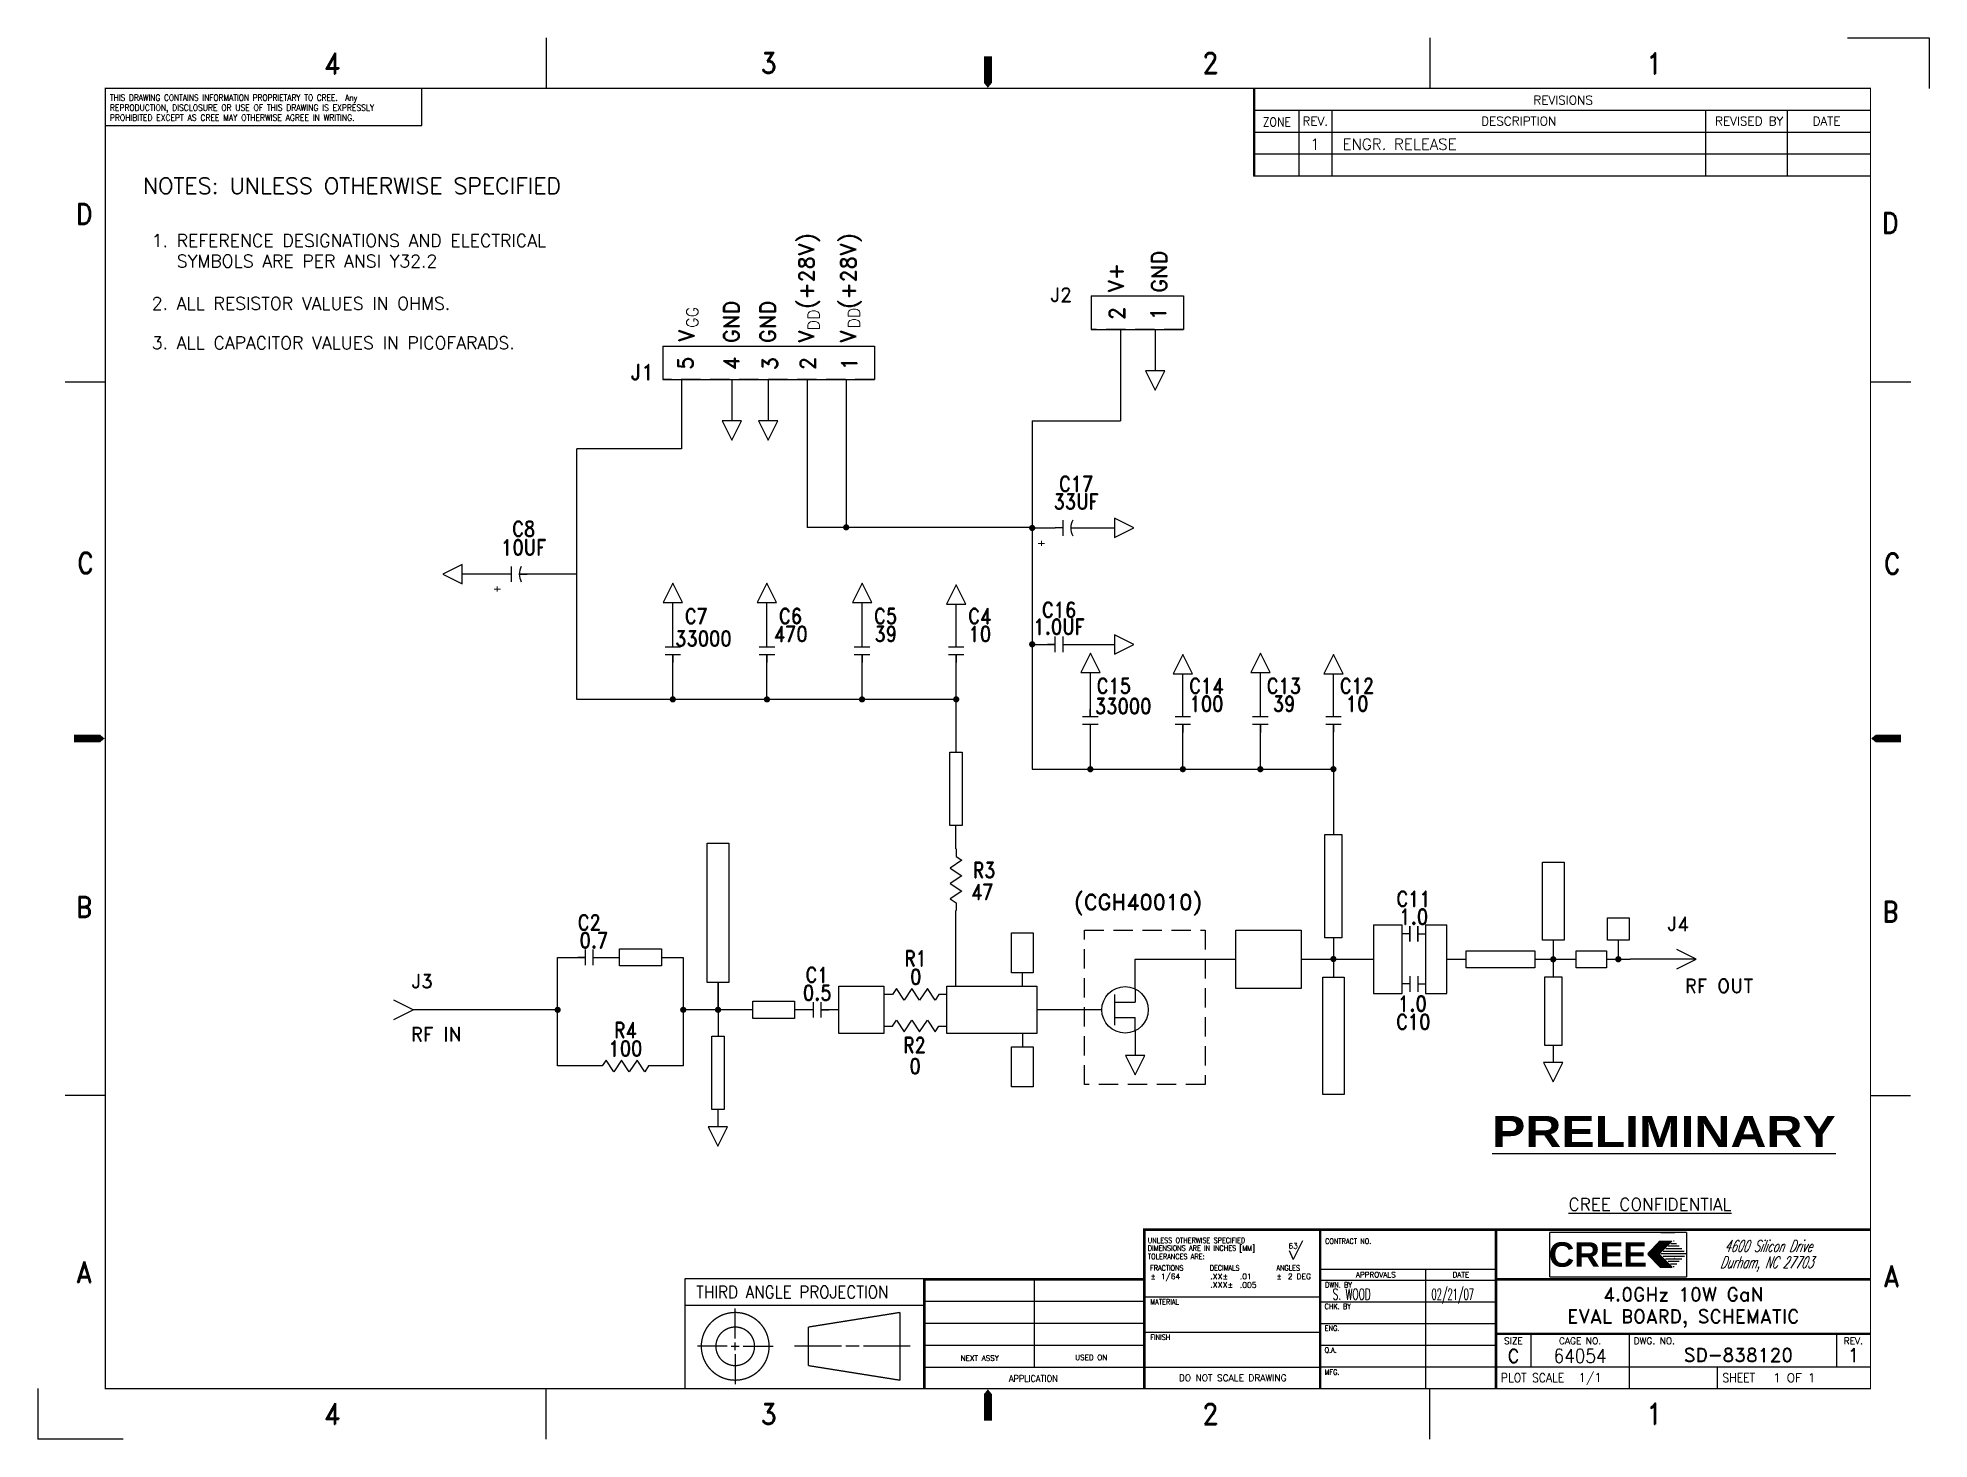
# Model space of a CAD drawing. Extents: x -1.9 to 22.5, y -1.9 to 16.2.
import ezdxf
from ezdxf.enums import TextEntityAlignment as Align

# ---------------------------------------------------------------- set-up
doc = ezdxf.new("R2010")
doc.units = 0
doc.header["$MEASUREMENT"] = 0
doc.linetypes.add('HIDDEN', pattern=[0.375, 0.25, -0.125])
doc.layers.get('0').update_dxf_attribs({"linetype": 'CONTINUOUS'})
doc.layers.get('DEFPOINTS').update_dxf_attribs({"linetype": 'CONTINUOUS'})
for name, color, linetype in [('BORDER', 9, 'CONTINUOUS'), ('CREE', 1, 'CONTINUOUS'), ('HATCH', 6, 'CONTINUOUS'), ('SCH', 7, 'CONTINUOUS'), ('SCHEM', 3, 'CONTINUOUS'), ('SCHEMATIC', 3, 'CONTINUOUS'), ('TEXT', 7, 'CONTINUOUS')]:
    doc.layers.add(name, color=color, linetype=linetype)
doc.styles.add('CREE', font='ARIBLK.TTF', dxfattribs={"width": 0.9})
doc.styles.add('DATE', font='ROMANS.SHX', dxfattribs={"width": 0.55})
doc.styles.add('NAME', font='ROMANS.shx', dxfattribs={"width": 0.6})
doc.styles.add('NEW', font='ARIBLK.TTF', dxfattribs={"height": 0.03})
doc.styles.add('ROMAND', font='ROMAND.SHX', dxfattribs={"width": 0.85})
doc.styles.add('ROMANS', font='ROMANS.SHX')
doc.styles.add('ROMANS1', font='ROMANS.shx', dxfattribs={"width": 0.8, "oblique": 20})

# ---------------------------------------------------------------- blocks, each defined once
blk = doc.blocks.new('ARO', base_point=(1.75, 18.75))
at = {"layer": 'SCHEMATIC'}
for p, q in [((1.75, 18.75), (1.5, 18.875)), ((1.5, 18.625), (1.75, 18.75))]:
    blk.add_line(p, q, dxfattribs=at)
blk = doc.blocks.new('ARROW')
at = {"layer": 'SCHEMATIC'}
blk.add_blockref('ARO', (0, 0), dxfattribs=at)
blk = doc.blocks.new('*X6')
at = {"color": 0}
for p, q in [((0.401, 0.04719), (0.39485, 0.04719)), ((0.40064, 0.04656), (0.39543, 0.04656)), ((0.40062, 0.04781), (0.39547, 0.04781)), ((0.4, 0.04844), (0.39609, 0.04844)), ((0.39938, 0.04906), (0.39671, 0.04906)), ((0.39876, 0.04969), (0.39733, 0.04969)), ((0.39814, 0.05031), (0.39795, 0.05031)), ((0.40002, 0.04594), (0.39605, 0.04594)), ((0.3994, 0.04531), (0.39667, 0.04531)), ((0.39878, 0.04469), (0.39729, 0.04469)), ((0.39816, 0.04406), (0.39791, 0.04406))]:
    blk.add_line(p, q, dxfattribs=at)
blk = doc.blocks.new('*X5')
at = {"color": 0}
for p, q in [((0.39183, 0.04693), (0.39196, 0.04706)), ((0.39194, 0.04731), (0.39495, 0.05032)), ((0.39196, 0.0468), (0.39223, 0.04706)), ((0.39209, 0.04666), (0.39249, 0.04706)), ((0.3922, 0.04731), (0.39521, 0.05032)), ((0.39222, 0.04653), (0.39276, 0.04706)), ((0.39236, 0.0464), (0.39302, 0.04706)), ((0.39247, 0.04731), (0.39548, 0.05032)), ((0.39249, 0.04626), (0.39329, 0.04706)), ((0.39262, 0.04613), (0.39355, 0.04706)), ((0.39273, 0.04731), (0.39574, 0.05032)), ((0.39275, 0.046), (0.39382, 0.04706)), ((0.39288, 0.04587), (0.39408, 0.04706)), ((0.393, 0.04731), (0.39601, 0.05032)), ((0.39302, 0.04573), (0.39435, 0.04706)), ((0.39315, 0.0456), (0.39459, 0.04704)), ((0.39326, 0.04731), (0.39627, 0.05032)), ((0.39328, 0.04547), (0.39472, 0.04691)), ((0.39341, 0.04533), (0.39486, 0.04678)), ((0.39353, 0.04731), (0.39654, 0.05032)), ((0.39354, 0.0452), (0.39499, 0.04664)), ((0.39368, 0.04507), (0.39512, 0.04651)), ((0.39379, 0.04731), (0.39681, 0.05032)), ((0.39381, 0.04493), (0.39525, 0.04638)), ((0.39406, 0.04731), (0.39707, 0.05032)), ((0.39424, 0.04987), (0.39468, 0.05032)), ((0.39432, 0.04731), (0.39734, 0.05032)), ((0.39394, 0.0448), (0.39538, 0.04624)), ((0.39407, 0.04467), (0.39552, 0.04611)), ((0.3942, 0.04453), (0.39565, 0.04598)), ((0.39434, 0.0444), (0.39578, 0.04584)), ((0.39447, 0.04427), (0.39591, 0.04571)), ((0.3946, 0.04413), (0.39604, 0.04558)), ((0.39473, 0.044), (0.39618, 0.04544)), ((0.39498, 0.04398), (0.39631, 0.04531)), ((0.39524, 0.04398), (0.39644, 0.04518)), ((0.39551, 0.04398), (0.39657, 0.04505)), ((0.39577, 0.04398), (0.3967, 0.04491)), ((0.39604, 0.04398), (0.39684, 0.04478)), ((0.3963, 0.04398), (0.39697, 0.04465)), ((0.39657, 0.04398), (0.3971, 0.04451)), ((0.39683, 0.04398), (0.39723, 0.04438)), ((0.3971, 0.04398), (0.39736, 0.04425)), ((0.39736, 0.04398), (0.3975, 0.04411))]:
    blk.add_line(p, q, dxfattribs=at)
blk = doc.blocks.new('block_template(1)_2000')
at = {"layer": 'BORDER'}
for p, q in [((-2.03722, -0.12402), (-2.03722, -0.14854)), ((-1.60879, -0.12402), (-1.60879, -0.14854)), ((-2.09738, -0.1665), (-2.09738, -0.14854)), ((-1.69421, -0.14837), (-1.69421, -0.19101)), ((-1.69357, -0.19101), (-1.69357, -0.14854)), ((-1.69357, -0.15903), (-1.3951, -0.15903)), ((-1.67225, -0.15903), (-1.67225, -0.19101)), ((-1.65626, -0.15903), (-1.65626, -0.19101)), ((-1.47504, -0.15903), (-1.47504, -0.19101)), ((-1.43555, -0.15903), (-1.43555, -0.19101)), ((-2.25091, -0.1665), (-2.09738, -0.1665)), ((-1.69357, -0.16969), (-1.3951, -0.16969)), ((-1.3951, -0.18035), (-1.69357, -0.18035)), ((-1.3951, -0.19101), (-1.69421, -0.19101)), ((-2.2704, -0.29068), (-2.25091, -0.29068)), ((-1.3951, -0.29068), (-1.3756, -0.29068)), ((-2.25091, -0.63661), (-2.2704, -0.63661)), ((-1.39516, -0.63661), (-1.37567, -0.63661)), ((-1.67695, -0.71184), (-1.67505, -0.71615)), ((-1.6705, -0.70706), (-1.67505, -0.71615)), ((-1.66191, -0.72087), (-1.57663, -0.72087)), ((-1.61074, -0.77875), (-1.61074, -0.72087)), ((-1.80048, -0.76841), (-1.80048, -0.72577)), ((-1.66191, -0.7262), (-1.57663, -0.7262)), ((-1.9455, -0.75442), (-1.9455, -0.73991)), ((-1.85378, -0.73643), (-1.74718, -0.73643)), ((-1.74718, -0.7343), (-1.66191, -0.7343)), ((-1.66191, -0.73671), (-1.57663, -0.73671)), ((-1.85378, -0.74709), (-1.74718, -0.74709)), ((-1.74718, -0.75136), (-1.66191, -0.75136)), ((-1.66191, -0.74722), (-1.57663, -0.74722)), ((-1.94934, -0.75826), (-1.96385, -0.75826)), ((-1.94742, -0.75826), (-1.94358, -0.75826)), ((-1.9455, -0.76018), (-1.9455, -0.75634)), ((-1.94166, -0.75826), (-1.92715, -0.75826)), ((-1.85378, -0.75775), (-1.74718, -0.75775)), ((-1.66191, -0.75773), (-1.57663, -0.75773)), ((-1.55979, -0.75221), (-1.55979, -0.76841)), ((-1.51203, -0.75221), (-1.51203, -0.76841)), ((-1.41162, -0.75221), (-1.41162, -0.76841)), ((-1.9455, -0.7621), (-1.9455, -0.77661)), ((-1.85378, -0.76841), (-1.66191, -0.76841)), ((-1.66191, -0.76824), (-1.57663, -0.76824)), ((-1.3951, -0.76841), (-1.57663, -0.76841)), ((-1.51203, -0.76841), (-1.51203, -0.77875)), ((-1.46939, -0.76841), (-1.46939, -0.77875)), ((-2.03722, -0.80327), (-2.03722, -0.77875)), ((-1.60879, -0.80327), (-1.60879, -0.77875))]:
    blk.add_line(p, q, dxfattribs=at)
at = {"layer": 'BORDER', "linetype": 'Continuous'}
for p, q in [((-1.89401, -0.75826), (-1.91669, -0.75826)), ((-1.88549, -0.75826), (-1.89188, -0.75826)), ((-1.86067, -0.75826), (-1.88335, -0.75826))]:
    blk.add_line(p, q, dxfattribs=at)
at = {"layer": 'BORDER'}
for points in [[(-1.823, -0.14819, 0, 0.0127, 0), (-1.823, -0.14058, 0.00383, 0.00383, 0), (-1.823, -0.13293, 0.00383, 0.00383, 0)], [(-2.25125, -0.46364, 0, 0.0127, 0), (-2.25886, -0.46364, 0.00383, 0.00383, 0), (-2.26607, -0.46364, 0.00383, 0.00383, 0)], [(-1.39475, -0.46364, 0, 0.0127, 0), (-1.38714, -0.46364, 0.00383, 0.00383, 0), (-1.38034, -0.46364, 0.00383, 0.00383, 0)], [(-1.823, -0.7791, 0, 0.0127, 0), (-1.823, -0.78671, 0.00383, 0.00383, 0), (-1.823, -0.79436, 0.00383, 0.00383, 0)]]:
    blk.add_lwpolyline(points, format="xyseb", dxfattribs=at)
for points, const_width in [([(-1.3951, -0.14854), (-2.25091, -0.14854), (-2.25091, -0.77875), (-1.3951, -0.77875)], 0.00061), ([(-1.9455, -0.74183), (-1.94711, -0.74191), (-1.94871, -0.74215), (-1.95027, -0.74254), (-1.95179, -0.74308), (-1.95324, -0.74377), (-1.95463, -0.7446), (-1.95592, -0.74556), (-1.95712, -0.74664), (-1.9582, -0.74784), (-1.95916, -0.74913), (-1.95999, -0.75052), (-1.96068, -0.75197), (-1.96122, -0.75349), (-1.96161, -0.75506), (-1.96185, -0.75665), (-1.96193, -0.75826), (-1.96185, -0.75987), (-1.96161, -0.76147), (-1.96122, -0.76303), (-1.96068, -0.76455), (-1.95999, -0.76601), (-1.95916, -0.76739), (-1.9582, -0.76868), (-1.95712, -0.76988), (-1.95592, -0.77096), (-1.95463, -0.77192), (-1.95324, -0.77275), (-1.95179, -0.77344), (-1.95027, -0.77398), (-1.94871, -0.77437), (-1.94711, -0.77461), (-1.9455, -0.77469), (-1.94389, -0.77461), (-1.9423, -0.77437), (-1.94073, -0.77398), (-1.93921, -0.77344), (-1.93776, -0.77275), (-1.93637, -0.77192), (-1.93508, -0.77096), (-1.93388, -0.76988), (-1.9328, -0.76868), (-1.93184, -0.76739), (-1.93101, -0.76601), (-1.93032, -0.76455), (-1.92978, -0.76303), (-1.92939, -0.76147), (-1.92915, -0.75987), (-1.92907, -0.75826), (-1.92915, -0.75665), (-1.92939, -0.75506), (-1.92978, -0.75349), (-1.93032, -0.75197), (-1.93101, -0.75052), (-1.93184, -0.74913), (-1.9328, -0.74784), (-1.93388, -0.74664), (-1.93508, -0.74556), (-1.93637, -0.7446), (-1.93776, -0.74377), (-1.93921, -0.74308), (-1.94073, -0.74254), (-1.9423, -0.74215), (-1.94389, -0.74191)], 0.00064), ([(-1.9455, -0.7489), (-1.94642, -0.74894), (-1.94733, -0.74908), (-1.94822, -0.7493), (-1.94908, -0.74961), (-1.94991, -0.75), (-1.9507, -0.75048), (-1.95144, -0.75102), (-1.95212, -0.75164), (-1.95274, -0.75232), (-1.95328, -0.75306), (-1.95376, -0.75385), (-1.95415, -0.75468), (-1.95446, -0.75554), (-1.95468, -0.75644), (-1.95482, -0.75734), (-1.95486, -0.75826), (-1.95482, -0.75918), (-1.95468, -0.76009), (-1.95446, -0.76098), (-1.95415, -0.76184), (-1.95376, -0.76267), (-1.95328, -0.76346), (-1.95274, -0.7642), (-1.95212, -0.76488), (-1.95144, -0.7655), (-1.9507, -0.76605), (-1.94991, -0.76652), (-1.94908, -0.76691), (-1.94822, -0.76722), (-1.94733, -0.76744), (-1.94642, -0.76758), (-1.9455, -0.76762), (-1.94458, -0.76758), (-1.94367, -0.76744), (-1.94278, -0.76722), (-1.94192, -0.76691), (-1.94109, -0.76652), (-1.9403, -0.76605), (-1.93956, -0.7655), (-1.93888, -0.76488), (-1.93826, -0.7642), (-1.93772, -0.76346), (-1.93724, -0.76267), (-1.93685, -0.76184), (-1.93654, -0.76098), (-1.93632, -0.76009), (-1.93618, -0.75918), (-1.93614, -0.75826), (-1.93618, -0.75734), (-1.93632, -0.75644), (-1.93654, -0.75554), (-1.93685, -0.75468), (-1.93724, -0.75385), (-1.93772, -0.75306), (-1.93826, -0.75232), (-1.93888, -0.75164), (-1.93956, -0.75102), (-1.9403, -0.75048), (-1.94109, -0.75), (-1.94192, -0.74961), (-1.94278, -0.7493), (-1.94367, -0.74908), (-1.94458, -0.74894)], 0.00064)]:
    blk.add_lwpolyline(points, close=True, dxfattribs=dict(at, const_width=const_width))
for points, const_width in [([(-1.3951, -0.70164), (-1.74718, -0.70164), (-1.74718, -0.77875)], 0.00128), ([(-1.66191, -0.77875), (-1.66191, -0.70164)], 0.00128), ([(-1.57663, -0.77875), (-1.57663, -0.70164)], 0.00128), ([(-1.96989, -0.72528), (-1.96989, -0.77875)], 0.00064), ([(-1.85378, -0.72545), (-1.96989, -0.72545)], 0.00064), ([(-1.85378, -0.77875), (-1.85378, -0.72577), (-1.74718, -0.72577)], 0.00128), ([(-1.85378, -0.77875), (-1.85378, -0.72528)], 0.00064), ([(-1.57663, -0.72577), (-1.3951, -0.72577)], 0.00128), ([(-1.85378, -0.73832), (-1.96989, -0.73832)], 0.00064), ([(-1.86562, -0.74183), (-1.90998, -0.7489)], 0.00064), ([(-1.86562, -0.74183), (-1.86562, -0.77469)], 0.00064), ([(-1.90998, -0.7489), (-1.90998, -0.76762)], 0.00064), ([(-1.57663, -0.75221), (-1.3951, -0.75221)], 0.00128), ([(-1.86562, -0.77469), (-1.90998, -0.76762)], 0.00064), ([(-1.96989, -0.77875), (-1.85378, -0.77875)], 0.00064)]:
    blk.add_lwpolyline(points, dxfattribs=dict(at, const_width=const_width))
at = {"layer": 'CREE'}
for p, q in [((-1.48427, -0.70303), (-1.55056, -0.70303)), ((-1.55056, -0.72458), (-1.55056, -0.70303)), ((-1.4968, -0.70303), (-1.48995, -0.70303)), ((-1.48427, -0.70303), (-1.48427, -0.72458)), ((-1.50307, -0.71327), (-1.49716, -0.7073)), ((-1.49737, -0.71327), (-1.50307, -0.71327)), ((-1.50307, -0.71375), (-1.49701, -0.71986)), ((-1.49145, -0.7073), (-1.49737, -0.71327)), ((-1.49701, -0.71986), (-1.49131, -0.71986)), ((-1.49024, -0.7156), (-1.49006, -0.7156)), ((-1.55056, -0.72458), (-1.48427, -0.72458))]:
    blk.add_line(p, q, dxfattribs=at)
blk.add_lwpolyline([(-1.49131, -0.71986), (-1.49737, -0.71375), (-1.50307, -0.71375)], dxfattribs=at)
at = {"layer": 'DEFPOINTS'}
for p, q in [((-1.4062, -0.12402), (-1.36665, -0.12402)), ((-1.36665, -0.12402), (-1.36665, -0.14854)), ((-2.28362, -0.77875), (-2.28362, -0.80327)), ((-2.2423, -0.80327), (-2.28362, -0.80327))]:
    blk.add_line(p, q, dxfattribs=at)
at = {"layer": 'HATCH', "color": 1}
blk.add_line((-1.49715, -0.7073), (-1.49145, -0.7073), dxfattribs=at)
at = {"layer": 'CREE', "linetype": 'Continuous', "xscale": 1.982696892510698, "yscale": 1.982696892510697, "zscale": 1.982696892510697}
for name in ['*X5', '*X6']:
    blk.add_blockref(name, (-2.27969, -0.80706), dxfattribs=at)
at = {"color": 6, "style": 'CREE', "width": 0.9}
blk.add_text('CREE', height=0.011896, dxfattribs=at).set_placement((-1.55106, -0.7197))
at = {"layer": 'BORDER', "style": 'ROMAND'}
for s, height, width, p in [('4', 0.01017, 0.9, (-2.14495, -0.14153)), ('3', 0.01017, 0.9, (-1.93315, -0.14129)), ('2', 0.01017, 0.9, (-1.71906, -0.14129)), ('1', 0.01017, 0.9, (-1.5038, -0.14153)), ('THIS DRAWING CONTAINS INFORMATION PROPRIETARY TO CREE.  Any ', 0.0029847, 0.88, (-2.24865, -0.15453)), ('REPRODUCTION, DISCLOSURE OR USE OF THIS DRAWING IS EXPRESSLY', 0.0029847, 0.9, (-2.24865, -0.15936)), ('PROHIBITED EXCEPT AS CREE MAY OTHERWISE AGREE IN WRITING.', 0.0029847, 0.9, (-2.24865, -0.1642)), ('D', 0.01017, 0.9, (-2.26528, -0.21452)), ('D', 0.01017, 0.9, (-1.38964, -0.21892)), ('C', 0.01017, 0.9, (-2.26464, -0.38362)), ('C', 0.01017, 0.9, (-1.3887, -0.38393)), ('B', 0.01017, 0.9, (-2.26515, -0.55038)), ('B', 0.01017, 0.9, (-1.38933, -0.55272)), ('UNLESS OTHERWISE SPECIFIED', 0.0025583, 0.9, (-1.74545, -0.70818)), ('CONTRACT NO.', 0.0025583, 0.9, (-1.65951, -0.70857)), ('TOLERANCES ARE:', 0.0025583, 0.9, (-1.74545, -0.71598)), ('DIMENSIONS ARE IN INCHES [MM]', 0.0025583, 0.9, (-1.74545, -0.71193)), ('A', 0.01017, 0.9, (-2.26515, -0.72735)), ('FRACTIONS', 0.002558, 0.8, (-1.74434, -0.72155)), ('%%P', 0.002558, 1.1, (-1.74417, -0.72563)), ('DECIMALS', 0.002558, 0.8, (-1.71541, -0.72155)), ('.XX%%P', 0.002558, 1.1, (-1.71522, -0.72563)), ('ANGLES', 0.002558, 0.8, (-1.68309, -0.72155)), ('%%P', 0.002558, 1.1, (-1.6831, -0.72563)), ('A', 0.01017, 0.9, (-1.38885, -0.72921)), ('THIRD ANGLE PROJECTION', 0.0059694, 0.9, (-1.96442, -0.73498)), ('.XXX%%P', 0.002558, 1.1, (-1.71522, -0.72978)), ('DWN. BY', 0.002558, 0.9, (-1.65951, -0.72975)), ('MATERIAL', 0.002558, 0.9, (-1.74428, -0.73799)), ('CHK. BY', 0.002558, 0.9, (-1.65975, -0.74017)), ('ENG.', 0.002558, 0.9, (-1.65971, -0.75079)), ('FINISH', 0.002558, 0.9, (-1.74425, -0.75512)), ('Q.A.', 0.002558, 0.9, (-1.65978, -0.76134)), ('MFG.', 0.002558, 0.9, (-1.65978, -0.77202)), ('PLOT SCALE', 0.004264, 0.9, (-1.5743, -0.77561)), ('SHEET', 0.004264, 0.9, (-1.46686, -0.77561)), ('4', 0.01017, 0.9, (-2.14495, -0.79594)), ('3', 0.01017, 0.9, (-1.93315, -0.79616)), ('2', 0.01017, 0.9, (-1.71906, -0.79612)), ('1', 0.01017, 0.9, (-1.5038, -0.79594))]:
    blk.add_text(s, height=height, dxfattribs=dict(at, width=width)).set_placement(p)
for s, height, p in [('REVISIONS', 0.004264, (-1.54411, -0.15634)), ('SIZE', 0.003198, (-1.56821, -0.75723)), ('C', 0.00665, (-1.56821, -0.76628)), ('CAGE NO.', 0.003198, (-1.53591, -0.75723))]:
    blk.add_text(s, height=height, dxfattribs=at).set_placement(p, align=Align.CENTER)
at = {"layer": 'BORDER', "style": 'ROMAND', "width": 0.9}
for s, height, p in [('ZONE', 0.004264, (-1.68291, -0.16694)), ('64054', 0.006652, (-1.53591, -0.76621)), ('APPLICATION', 0.0031979, (-1.80092, -0.77549))]:
    blk.add_text(s, height=height, dxfattribs=at).set_placement(p, align=Align.CENTER)
at = {"layer": 'BORDER', "style": 'ROMAND'}
for s, height, p in [('REV.', 0.004264, (-1.66425, -0.16436)), ('DESCRIPTION', 0.0042639, (-1.56565, -0.16436)), ('REVISED BY', 0.004264, (-1.45393, -0.16436)), ('DATE', 0.004264, (-1.41642, -0.16436)), ('APPROVALS', 0.002558, (-1.63494, -0.72354)), ('DATE', 0.002558, (-1.59369, -0.72354)), ('NEXT ASSY', 0.002558, (-1.82695, -0.76394)), ('USED ON', 0.002558, (-1.77292, -0.76366)), ('DO NOT SCALE DRAWING', 0.0031979, (-1.70429, -0.77358))]:
    blk.add_text(s, height=height, dxfattribs=at).set_placement(p, align=Align.MIDDLE_CENTER)
at = {"layer": 'BORDER', "style": 'ROMANS1', "oblique": 20, "width": 0.615}
for s, p in [('Durham, NC 27703', (-1.46802, -0.72033)), ('4600 Silicon Drive', (-1.46588, -0.71245))]:
    blk.add_text(s, height=0.0055942, dxfattribs=at).set_placement(p)
at = {"layer": 'BORDER', "style": 'ROMAND'}
for s, p in [('DWG. NO.', (-1.50992, -0.75723)), ('REV.', (-1.40808, -0.75723))]:
    blk.add_text(s, height=0.003198, dxfattribs=at).set_placement(p)
at = {"layer": 'TEXT', "color": 12, "style": 'NEW'}
blk.add_text('%%UPRELIMINARY', height=0.0151289, dxfattribs=at).set_placement((-1.57859, -0.66172))
at = {"layer": 'TEXT', "color": 1, "style": 'ROMAND'}
blk.add_text('%%UCREE CONFIDENTIAL', height=0.0059865, dxfattribs=at).set_placement((-1.54151, -0.69245))
at = {"layer": 'TEXT'}
for tag, height, style, p in [('REVBL', 0.00533, 'ROMANS', (-1.66436, -0.17826)), ('SFINISH', 0.00269, 'ROMANS', (-1.67501, -0.71093)), ('TITLE1', 0.00665, 'ROMAND', (-1.48586, -0.73643)), ('TITLE2', 0.00665, 'ROMAND', (-1.48586, -0.74709)), ('REV.', 0.00665, 'ROMAND', (-1.40325, -0.76575))]:
    blk.add_attdef(tag, text='', height=height, dxfattribs=dict(at, style=style)).set_placement(p, align=Align.CENTER)
for tag, p, height, style in [('DESCRIPTION', (-1.65103, -0.17826), 0.00533, 'ROMANS'), ('FTOL', (-1.73917, -0.72575), 0.00269, 'ROMANS'), ('DTOL2', (-1.70083, -0.72575), 0.00269, 'ROMANS'), ('ATOL', (-1.67755, -0.72575), 0.00269, 'ROMANS'), ('DTOL3', (-1.70083, -0.72989), 0.00269, 'ROMANS'), ('DRWNO', (-1.48566, -0.76575), 0.00665, 'ROMAND'), ('SCALE', (-1.53667, -0.77549), 0.00426, 'ROMANS'), ('SHTNO', (-1.44224, -0.77562), 0.00426, 'ROMANS')]:
    blk.add_attdef(tag, p, '', height=height, dxfattribs=dict(at, style=style))
for tag, p, style, width in [('DWNBY', (-1.65587, -0.73568), 'NAME', 0.6), ('DDATE', (-1.60794, -0.73568), 'DATE', 0.55), ('CHKBY', (-1.65587, -0.74619), 'NAME', 0.6), ('CDATE', (-1.60794, -0.74619), 'DATE', 0.55), ('ENGBY', (-1.65587, -0.7567), 'NAME', 0.6), ('EDATE', (-1.60794, -0.7567), 'DATE', 0.55), ('QABY', (-1.65587, -0.76721), 'NAME', 0.6), ('QDATE', (-1.60794, -0.76721), 'DATE', 0.55), ('MFGBY', (-1.65587, -0.77772), 'NAME', 0.6), ('MDATE', (-1.60794, -0.77772), 'DATE', 0.55)]:
    blk.add_attdef(tag, p, '', height=0.00533, dxfattribs=dict(at, style=style, width=width))
blk = doc.blocks.new('RES0603A')
at = {"layer": 'SCH'}
blk.add_lwpolyline([(0.407, 0.028), (0.307, 0.028), (0.257, -0.047), (0.157, 0.103), (0.057, -0.047), (-0.043, 0.103), (-0.143, -0.047), (-0.243, 0.103), (-0.293, 0.028), (-0.393, 0.028)], dxfattribs=at)
at = {"layer": 'SCH', "style": 'ROMAND', "width": 0.85}
for tag, p in [('SCHDES', (0.007, 0.392)), ('VALUE', (0.007, 0.154))]:
    blk.add_attdef(tag, text='', height=0.2, dxfattribs=at).set_placement(p, align=Align.CENTER)
at = {"layer": 'SCH', "style": 'ROMAND', "width": 0.85, "flags": 9}
for tag, p in [('PARTTYPE', (0, 0)), ('REV', (0, -0.071))]:
    blk.add_attdef(tag, p, '', height=0.06, dxfattribs=at)
blk = doc.blocks.new('TANT_10')
at = {"layer": 'SCH'}
for p, q in [((4.227, 9.138), (4.227, 9.338)), ((4.227, 9.238), (4.127, 9.238)), ((4.327, 9.238), (4.427, 9.238))]:
    blk.add_line(p, q, dxfattribs=at)
blk.add_arc((4.54, 9.238), 0.213, 151.9275, 208.0725, dxfattribs=at)
at = {"layer": 'SCH', "style": 'ROMAND', "width": 0.85}
blk.add_attdef('SCHDES', text='', height=0.2, dxfattribs=at).set_placement((4.384, 9.723), align=Align.CENTER)
at = {"layer": 'SCH', "style": 'ROMAND', "width": 0.85, "flags": 8}
blk.add_attdef('VAL', text='', height=0.2, dxfattribs=at).set_placement((4.384, 9.483), align=Align.CENTER)
at = {"layer": 'SCH', "style": 'ROMAND', "flags": 9}
blk.add_attdef('PARTTYPE', (4.384, 9.353), '', height=0.06, dxfattribs=at)
at = {"layer": 'SCH', "style": 'ROMAND', "width": 0.85, "flags": 9}
blk.add_attdef('REV', (4.498, 9.286), '', height=0.06, dxfattribs=at)
blk = doc.blocks.new('2-000108')
at = {"layer": 'SCH'}
for p, q in [((13.169, 9.568), (13.069, 9.568)), ((13.169, 9.468), (13.169, 9.668)), ((13.269, 9.568), (13.369, 9.568))]:
    blk.add_line(p, q, dxfattribs=at)
blk.add_arc((13.482, 9.568), 0.213, 151.9275, 208.0725, dxfattribs=at)
at = {"layer": 'SCH', "style": 'ROMAND', "width": 0.85}
blk.add_attdef('SCHDES', text='', height=0.2, dxfattribs=at).set_placement((13.34, 10.039), align=Align.CENTER)
at = {"layer": 'SCH', "style": 'ROMAND', "width": 0.85, "flags": 8}
blk.add_attdef('VAL', text='', height=0.2, dxfattribs=at).set_placement((13.34, 10.011), align=Align.TOP_CENTER)
at = {"layer": 'SCH', "style": 'ROMAND', "width": 0.85, "flags": 9}
for tag, p in [('PARTTYPE', (13.34, 9.646)), ('REV', (13.34, 9.576))]:
    blk.add_attdef(tag, p, '', height=0.06, dxfattribs=at)
at = {"layer": 'SCHEMATIC', "color": 0, "style": 'ROMAND', "width": 0.85, "flags": 1}
blk.add_attdef('RFDESIG', (12.835, 10.278), '', height=0.2, dxfattribs=at)
blk = doc.blocks.new('CAP0603A')
at = {"layer": 'SCH'}
for p, q in [((14.949, 7.394), (14.749, 7.394)), ((14.849, 7.394), (14.849, 7.494)), ((14.949, 7.294), (14.749, 7.294)), ((14.849, 7.294), (14.849, 7.194))]:
    blk.add_line(p, q, dxfattribs=at)
at = {"layer": 'SCH', "style": 'ROMAND', "width": 0.85}
for tag, p in [('SCHDES', (15.153, 7.695)), ('VALUE', (15.156, 7.464))]:
    blk.add_attdef(tag, text='', height=0.2, dxfattribs=at).set_placement(p, align=Align.CENTER)
at = {"layer": 'SCH', "style": 'ROMAND', "width": 0.85, "flags": 9}
for tag, p in [('PARTTYPE', (15.156, 7.344)), ('REV', (15.156, 7.274))]:
    blk.add_attdef(tag, p, '', height=0.06, dxfattribs=at)
at = {"layer": 'SCHEMATIC', "color": 0, "style": 'ROMAND', "width": 0.85, "flags": 1}
blk.add_attdef('REDESIG', text='', height=0.2, dxfattribs=at).set_placement((15.152, 7.946), align=Align.CENTER)
blk = doc.blocks.new('CAP0805B')
at = {"layer": 'SCH'}
for p, q in [((6.311, 8.295), (6.311, 8.395)), ((6.411, 8.295), (6.211, 8.295)), ((6.411, 8.195), (6.211, 8.195)), ((6.311, 8.195), (6.311, 8.095))]:
    blk.add_line(p, q, dxfattribs=at)
at = {"layer": 'SCH', "style": 'ROMAND', "width": 0.85}
for tag, p in [('SCHDES', (6.615, 8.595)), ('VALUE', (6.618, 8.365))]:
    blk.add_attdef(tag, text='', height=0.2, dxfattribs=at).set_placement(p, align=Align.CENTER)
at = {"layer": 'SCH', "style": 'ROMAND', "width": 0.85, "flags": 9}
for tag, p in [('PARTTYPE', (6.618, 8.244)), ('REV', (6.618, 8.174))]:
    blk.add_attdef(tag, p, '', height=0.06, dxfattribs=at)
at = {"layer": 'SCHEMATIC', "color": 0, "style": 'ROMAND', "width": 0.85, "flags": 1}
blk.add_attdef('REDESIG', text='', height=0.2, dxfattribs=at).set_placement((6.614, 8.847), align=Align.CENTER)
blk = doc.blocks.new('CAP1206B')
at = {"layer": 'SCH'}
for p, q in [((-0.05, 0), (-0.15, 0)), ((-0.05, -0.1), (-0.05, 0.1)), ((0.05, -0.1), (0.05, 0.1)), ((0.05, 0), (0.15, 0))]:
    blk.add_line(p, q, dxfattribs=at)
at = {"layer": 'SCH', "style": 'ROMAND', "width": 0.85}
for tag, p in [('SCHDES', (-0.003, 0.351)), ('VALUE', (0, 0.12))]:
    blk.add_attdef(tag, text='', height=0.2, dxfattribs=at).set_placement(p, align=Align.CENTER)
at = {"layer": 'SCH', "style": 'ROMAND', "width": 0.85, "flags": 9}
for tag, p in [('PARTTYPE', (0, 0)), ('REV', (0, -0.07))]:
    blk.add_attdef(tag, p, '', height=0.06, dxfattribs=at)
blk = doc.blocks.new('101')
at = {"layer": 'SCH'}
for p, q in [((-0.05, 0), (-0.15, 0)), ((-0.05, -0.1), (-0.05, 0.1)), ((0.05, -0.1), (0.05, 0.1)), ((0.05, 0), (0.15, 0))]:
    blk.add_line(p, q, dxfattribs=at)
at = {"layer": 'SCH', "style": 'ROMAND', "width": 0.85}
blk.add_attdef('SCHDES', text='', height=0.2, dxfattribs=at).set_placement((0, 0.346), align=Align.CENTER)
blk.add_attdef('VALUE', text='', height=0.2, dxfattribs=at).set_placement((0, 0.328), align=Align.TOP_CENTER)
at = {"layer": 'SCH', "style": 'ROMAND', "width": 0.85, "flags": 9}
for tag, p in [('PARTTYPE', (0, 0)), ('REV', (0, -0.07))]:
    blk.add_attdef(tag, p, '', height=0.06, dxfattribs=at)

msp = doc.modelspace()

# ---------------------------------------------------------------- linework, layer by layer
at = {"layer": 'SCH', "linetype": 'HIDDEN'}
for p, q in [((12.913, 12.4), (11.72, 12.4)), ((8.919, 11.753), (6.182, 11.753))]:
    msp.add_line(p, q, dxfattribs=at)
at = {"layer": 'SCH'}
for p, q in [((6.311, 8.295), (6.311, 8.395)), ((15.838, 4.691), (15.838, 4.491)), ((15.938, 4.691), (15.938, 4.491)), ((15.838, 4.591), (15.738, 4.591)), ((15.938, 4.591), (16.038, 4.591)), ((12.286, 3.878), (12.286, 3.978)), ((15.838, 3.942), (15.738, 3.942)), ((15.838, 4.042), (15.838, 3.842)), ((15.938, 4.042), (15.938, 3.842)), ((15.938, 3.942), (16.038, 3.942)), ((12.026, 3.408), (12.026, 3.808)), ((12.286, 3.338), (12.286, 3.238))]:
    msp.add_line(p, q, dxfattribs=at)
msp.add_circle((12.156, 3.608), 0.3, dxfattribs=at)
at = {"layer": 'SCHEM'}
for p, q in [((11.72, 12.833), (12.913, 12.833)), ((11.72, 12.833), (11.72, 12.4)), ((12.913, 12.833), (12.913, 12.4)), ((11.72, 12.4), (12.913, 12.4)), ((12.099, 12.4), (12.099, 11.22)), ((12.546, 12.4), (12.546, 11.863)), ((6.182, 12.185), (8.919, 12.185)), ((6.182, 12.185), (6.182, 11.753)), ((8.919, 12.185), (8.919, 11.753)), ((6.182, 11.753), (8.919, 11.753)), ((7.076, 11.753), (7.076, 11.22)), ((7.545, 11.753), (7.545, 11.22)), ((8.048, 11.753), (8.048, 9.842)), ((8.552, 11.753), (8.552, 9.842)), ((12.671, 11.863), (12.421, 11.863)), ((7.201, 11.22), (6.951, 11.22)), ((7.67, 11.22), (7.42, 11.22)), ((8.552, 9.842), (8.048, 9.842)), ((10.936, 9.842), (8.552, 9.842)), ((11.801, 9.834), (12.021, 9.834)), ((12.021, 9.959), (12.021, 9.709)), ((3.59, 9.113), (3.59, 9.363)), ((4.127, 9.238), (3.59, 9.238)), ((6.186, 8.869), (6.436, 8.869)), ((7.403, 8.869), (7.653, 8.869)), ((8.632, 8.869), (8.882, 8.869)), ((9.849, 8.849), (10.099, 8.849)), ((11.801, 8.33), (12.021, 8.33)), ((12.021, 8.455), (12.021, 8.205)), ((11.583, 7.968), (11.833, 7.968)), ((12.778, 7.948), (13.028, 7.948)), ((13.78, 7.968), (14.03, 7.968)), ((14.724, 7.948), (14.974, 7.948)), ((12.286, 3.978), (12.286, 4.261)), ((12.286, 4.261), (13.589, 4.261)), ((11.856, 3.608), (11.015, 3.608)), ((12.286, 3.238), (12.286, 3.017)), ((12.411, 3.017), (12.161, 3.017)), ((17.69, 3.147), (17.69, 2.927)), ((17.815, 2.927), (17.565, 2.927)), ((6.893, 2.319), (6.893, 2.098)), ((7.018, 2.098), (6.768, 2.098))]:
    msp.add_line(p, q, dxfattribs=at)
at = {"layer": 'SCHEM', "linetype": 'HIDDEN'}
msp.add_lwpolyline([(13.193, 2.641), (11.631, 2.641), (11.631, 4.638), (13.193, 4.638)], close=True, dxfattribs=at)
at = {"layer": 'SCHEMATIC'}
for p, q in [((6.425, 11.753), (6.425, 10.857)), ((10.956, 11.22), (10.956, 9.834)), ((10.956, 11.22), (12.099, 11.22)), ((6.425, 10.857), (5.069, 10.857)), ((5.069, 7.619), (5.069, 10.857)), ((10.956, 9.834), (11.254, 9.834)), ((10.956, 9.834), (10.956, 6.717)), ((11.454, 9.834), (11.801, 9.834)), ((5.069, 9.238), (4.327, 9.238)), ((6.311, 8.295), (6.311, 8.859)), ((7.528, 8.295), (7.528, 8.859)), ((8.757, 8.295), (8.757, 8.859)), ((9.974, 8.295), (9.974, 8.839)), ((10.956, 8.33), (11.254, 8.33)), ((11.354, 8.33), (11.801, 8.33)), ((6.311, 7.639), (6.311, 8.195)), ((7.528, 7.619), (7.528, 8.195)), ((8.757, 7.639), (8.757, 8.195)), ((9.974, 7.619), (9.974, 8.195)), ((11.708, 7.393), (11.708, 7.958)), ((12.903, 7.393), (12.903, 7.938)), ((13.905, 7.393), (13.905, 7.958)), ((14.849, 7.394), (14.849, 7.938)), ((9.974, 7.619), (5.069, 7.619)), ((9.974, 6.937), (9.974, 7.619)), ((11.708, 6.737), (11.708, 7.293)), ((12.903, 6.717), (12.903, 7.293)), ((13.905, 6.737), (13.905, 7.293)), ((14.849, 6.718), (14.849, 7.294)), ((9.892, 6.937), (10.05, 6.937)), ((9.892, 5.989), (9.892, 6.937)), ((10.05, 6.937), (10.05, 5.989)), ((10.956, 6.717), (14.849, 6.717)), ((14.849, 6.698), (14.849, 5.874)), ((10.05, 5.989), (9.892, 5.989)), ((9.971, 5.69), (9.971, 5.989)), ((14.739, 5.874), (14.959, 5.874)), ((14.739, 4.539), (14.739, 5.874)), ((14.959, 5.874), (14.959, 4.539)), ((6.757, 5.761), (7.035, 5.761)), ((6.757, 3.959), (6.757, 5.761)), ((7.035, 5.761), (7.035, 3.959)), ((17.55, 5.515), (17.829, 5.515)), ((17.55, 4.507), (17.55, 5.515)), ((17.829, 5.515), (17.829, 4.507)), ((9.971, 3.913), (9.971, 4.89)), ((15.365, 4.705), (15.738, 4.705)), ((15.365, 4.705), (15.365, 3.819)), ((15.738, 3.819), (15.738, 4.705)), ((16.038, 4.705), (16.313, 4.705)), ((16.038, 4.705), (16.038, 3.819)), ((16.313, 3.819), (16.313, 4.705)), ((18.392, 4.798), (18.67, 4.798)), ((18.392, 4.507), (18.392, 4.798)), ((18.67, 4.798), (18.67, 4.507)), ((10.69, 4.085), (10.69, 4.601)), ((10.69, 4.601), (10.969, 4.601)), ((10.969, 4.601), (10.969, 4.085)), ((13.589, 4.638), (14.431, 4.638)), ((13.589, 3.884), (13.589, 4.638)), ((14.431, 4.638), (14.431, 3.884)), ((14.959, 4.539), (14.739, 4.539)), ((14.849, 4.539), (14.849, 4.03)), ((17.829, 4.507), (17.55, 4.507)), ((17.69, 4.507), (17.69, 4.036)), ((18.67, 4.507), (18.392, 4.507)), ((18.531, 4.507), (18.531, 4.241)), ((4.823, 3.633), (4.823, 4.286)), ((4.823, 4.286), (5.184, 4.286)), ((5.284, 4.286), (5.624, 4.286)), ((5.624, 4.176), (5.624, 4.396)), ((5.624, 4.396), (6.164, 4.396)), ((6.164, 4.176), (5.624, 4.176)), ((6.164, 4.396), (6.164, 4.176)), ((6.164, 4.334), (6.164, 4.239)), ((6.164, 4.286), (6.446, 4.286)), ((6.446, 4.286), (6.446, 2.883)), ((14.431, 4.261), (15.362, 4.261)), ((15.362, 4.261), (15.365, 4.261)), ((16.313, 4.261), (16.566, 4.261)), ((16.566, 4.151), (16.566, 4.371)), ((16.566, 4.371), (17.452, 4.371)), ((17.452, 4.371), (17.452, 4.151)), ((17.452, 4.261), (17.984, 4.261)), ((17.984, 4.151), (17.984, 4.371)), ((17.984, 4.371), (18.376, 4.371)), ((18.376, 4.371), (18.376, 4.151)), ((18.376, 4.261), (18.686, 4.261)), ((19.535, 4.261), (18.686, 4.261)), ((7.035, 3.959), (6.757, 3.959)), ((6.896, 3.608), (6.896, 3.959)), ((6.896, 3.959), (6.896, 3.267)), ((8.456, 3.303), (8.456, 3.913)), ((8.456, 3.913), (9.037, 3.913)), ((9.037, 3.913), (9.037, 3.303)), ((9.851, 3.303), (9.851, 3.913)), ((9.851, 3.913), (11.015, 3.913)), ((10.969, 4.085), (10.69, 4.085)), ((10.829, 3.913), (10.829, 4.085)), ((11.015, 3.913), (11.015, 3.303)), ((14.71, 4.03), (14.989, 4.03)), ((14.71, 2.515), (14.71, 4.03)), ((14.989, 4.03), (14.989, 2.515)), ((17.452, 4.151), (16.566, 4.151)), ((17.58, 4.036), (17.8, 4.036)), ((17.58, 3.147), (17.58, 4.036)), ((17.8, 4.036), (17.8, 3.147)), ((18.376, 4.151), (17.984, 4.151)), ((7.345, 3.498), (7.345, 3.718)), ((7.345, 3.718), (7.885, 3.718)), ((7.885, 3.718), (7.885, 3.498)), ((14.431, 3.884), (13.589, 3.884)), ((15.365, 3.819), (15.738, 3.819)), ((16.038, 3.819), (16.313, 3.819)), ((3.804, 3.608), (2.955, 3.608)), ((4.823, 3.608), (3.784, 3.608)), ((4.823, 2.883), (4.823, 3.633)), ((7.345, 3.608), (6.446, 3.608)), ((7.885, 3.498), (7.345, 3.498)), ((8.128, 3.608), (7.885, 3.608)), ((8.456, 3.608), (8.228, 3.608)), ((6.817, 3.267), (6.975, 3.267)), ((6.817, 2.319), (6.817, 3.267)), ((6.975, 3.267), (6.975, 2.319)), ((9.037, 3.303), (8.456, 3.303)), ((11.015, 3.303), (9.851, 3.303)), ((10.829, 3.303), (10.829, 3.131)), ((10.69, 3.131), (10.969, 3.131)), ((10.69, 2.615), (10.69, 3.131)), ((10.969, 3.131), (10.969, 2.615)), ((17.8, 3.147), (17.58, 3.147)), ((5.299, 2.883), (4.823, 2.883)), ((6.446, 2.883), (6.099, 2.883)), ((10.969, 2.615), (10.69, 2.615)), ((14.989, 2.515), (14.71, 2.515)), ((6.975, 2.319), (6.817, 2.319))]:
    msp.add_line(p, q, dxfattribs=at)
at = {"layer": 'TEXT'}
for p, q in [((12.026, 3.708), (12.286, 3.708)), ((12.286, 3.878), (12.286, 3.708)), ((12.026, 3.508), (12.286, 3.508)), ((12.286, 3.338), (12.286, 3.508))]:
    msp.add_line(p, q, dxfattribs=at)
at = {"layer": 'TEXT', "const_width": 0.04}
for points in [[(8.552, 9.822, 1), (8.552, 9.862, 1)], [(10.956, 9.814, 1), (10.956, 9.854, 1)], [(10.956, 8.311, 1), (10.956, 8.351, 1)], [(6.311, 7.599, 1), (6.311, 7.639, 1)], [(7.528, 7.599, 1), (7.528, 7.639, 1)], [(8.757, 7.599, 1), (8.757, 7.639, 1)], [(9.974, 7.599, 1), (9.974, 7.639, 1)], [(11.708, 6.697, 1), (11.708, 6.737, 1)], [(12.903, 6.697, 1), (12.903, 6.737, 1)], [(13.905, 6.697, 1), (13.905, 6.737, 1)], [(14.849, 6.698, 1), (14.849, 6.738, 1)], [(14.849, 4.244, 1), (14.849, 4.284, 1)], [(17.67, 4.261, 1), (17.71, 4.261, 1)], [(18.511, 4.261, 1), (18.551, 4.261, 1)], [(4.803, 3.608, 1), (4.843, 3.608, 1)], [(6.426, 3.608, 1), (6.466, 3.608, 1)], [(6.876, 3.608, 1), (6.916, 3.608, 1)]]:
    msp.add_lwpolyline(points, format="xyb", close=True, dxfattribs=at)

# ---------------------------------------------------------------- block references
ref = msp.add_blockref('CAP1206B', (15.888, 4.591))
ref.add_attrib('SCHDES', 'C11', dxfattribs={"layer": 'SCH', "height": 0.2, "style": 'ROMAND', "width": 0.85}).set_placement((15.885, 4.942), align=Align.CENTER)
ref.add_attrib('VALUE', '1.0', dxfattribs={"layer": 'SCH', "height": 0.2, "style": 'ROMAND', "width": 0.85}).set_placement((15.888, 4.711), align=Align.CENTER)
ref = msp.add_blockref('CAP1206B', (5.234, 4.286))
ref.add_attrib('SCHDES', 'C2', dxfattribs={"layer": 'SCH', "height": 0.2, "style": 'ROMAND', "width": 0.85}).set_placement((5.231, 4.637), align=Align.CENTER)
ref.add_attrib('VALUE', ' 0.7', dxfattribs={"layer": 'SCH', "height": 0.2, "style": 'ROMAND', "width": 0.85}).set_placement((5.234, 4.406), align=Align.CENTER)
ref = msp.add_blockref('CAP1206B', (8.178, 3.608))
ref.add_attrib('SCHDES', 'C1', dxfattribs={"layer": 'SCH', "height": 0.2, "style": 'ROMAND', "width": 0.85}).set_placement((8.175, 3.959), align=Align.CENTER)
ref.add_attrib('VALUE', '0.5', dxfattribs={"layer": 'SCH', "height": 0.2, "style": 'ROMAND', "width": 0.85}).set_placement((8.178, 3.728), align=Align.CENTER)
ref = msp.add_blockref('RES0603A', (9.444, 3.78))
ref.add_attrib('SCHDES', 'R1', dxfattribs={"layer": 'SCH', "height": 0.2, "style": 'ROMAND', "width": 0.85}).set_placement((9.451, 4.173), align=Align.CENTER)
ref.add_attrib('VALUE', '0', dxfattribs={"layer": 'SCH', "height": 0.2, "style": 'ROMAND', "width": 0.85}).set_placement((9.451, 3.934), align=Align.CENTER)
ref = msp.add_blockref('CAP1206B', (15.888, 3.942), dxfattribs=dict(rotation=180))
ref.add_attrib('SCHDES', 'C10', dxfattribs={"layer": 'SCH', "height": 0.2, "style": 'ROMAND', "width": 0.85}).set_placement((15.881, 3.354), align=Align.CENTER)
ref.add_attrib('VALUE', '1.0', dxfattribs={"layer": 'SCH', "height": 0.2, "style": 'ROMAND', "width": 0.85}).set_placement((15.87, 3.588), align=Align.CENTER)
ref = msp.add_blockref('RES0603A', (5.692, 2.855))
ref.add_attrib('SCHDES', 'R4', dxfattribs={"layer": 'SCH', "height": 0.2, "style": 'ROMAND', "width": 0.85}).set_placement((5.699, 3.247), align=Align.CENTER)
ref.add_attrib('VALUE', '100', dxfattribs={"layer": 'SCH', "height": 0.2, "style": 'ROMAND', "width": 0.85}).set_placement((5.699, 3.009), align=Align.CENTER)
ref = msp.add_blockref('RES0603A', (9.458, 3.426), dxfattribs=dict(rotation=180))
ref.add_attrib('SCHDES', 'R2', dxfattribs={"layer": 'SCH', "height": 0.2, "style": 'ROMAND', "width": 0.85}).set_placement((9.435, 3.053), align=Align.CENTER)
ref.add_attrib('VALUE', '0', dxfattribs={"layer": 'SCH', "height": 0.2, "rotation": 180, "style": 'ROMAND', "width": 0.85}).set_placement((9.443, 2.98), align=Align.CENTER)
at = {"layer": 'SCHEM'}
for p, rotation in [((12.546, 11.613), 270), ((7.076, 10.97), 270), ((7.545, 10.97), 270), ((3.34, 9.238), 180), ((6.311, 9.119), 90), ((7.528, 9.119), 90), ((8.757, 9.119), 90), ((9.974, 9.099), 90), ((11.708, 8.218), 90), ((12.903, 8.198), 90), ((13.905, 8.218), 90), ((14.849, 8.198), 90), ((12.286, 2.767), 270), ((17.69, 2.677), 270), ((6.893, 1.848), 270)]:
    msp.add_blockref('ARROW', p, dxfattribs=dict(at, rotation=rotation))
for p in [(12.271, 9.834), (12.271, 8.33), (19.535, 4.261), (2.955, 3.608)]:
    msp.add_blockref('ARROW', p, dxfattribs=at)
at = {"layer": 'SCHEMATIC'}
ref = msp.add_blockref('2-000108', (-1.815, 0.266), dxfattribs=at)
ref.add_attrib('VAL', '33UF', dxfattribs={"layer": 'SCH', "height": 0.2, "style": 'ROMAND', "width": 0.85}).set_placement((11.525, 10.276), align=Align.TOP_CENTER)
ref.add_attrib('SCHDES', 'C17', dxfattribs={"layer": 'SCH', "height": 0.2, "style": 'ROMAND', "width": 0.85}).set_placement((11.525, 10.305), align=Align.CENTER)
ref = msp.add_blockref('TANT_10', (0, 0), dxfattribs=at)
ref.add_attrib('SCHDES', 'C8', dxfattribs={"layer": 'SCH', "height": 0.2, "style": 'ROMAND', "width": 0.85}).set_placement((4.384, 9.723), align=Align.CENTER)
ref.add_attrib('VAL', '10UF', dxfattribs={"layer": 'SCH', "height": 0.2, "style": 'ROMAND', "width": 0.85}).set_placement((4.384, 9.483), align=Align.CENTER)
ref = msp.add_blockref('101', (11.304, 8.33), dxfattribs=at)
ref.add_attrib('SCHDES', 'C16', dxfattribs={"layer": 'SCH', "height": 0.2, "style": 'ROMAND', "width": 0.85}).set_placement((11.304, 8.676), align=Align.CENTER)
ref.add_attrib('VALUE', '1.0UF', dxfattribs={"layer": 'SCH', "height": 0.2, "style": 'ROMAND', "width": 0.85}).set_placement((11.304, 8.658), align=Align.TOP_CENTER)
ref = msp.add_blockref('CAP0805B', (0, 0), dxfattribs=at)
ref.add_attrib('SCHDES', 'C7', dxfattribs={"layer": 'SCH', "height": 0.2, "style": 'ROMAND', "width": 0.85}).set_placement((6.615, 8.595), align=Align.CENTER)
ref.add_attrib('VALUE', '33000', dxfattribs={"layer": 'SCH', "height": 0.2, "style": 'ROMAND', "width": 0.85}).set_placement((6.707, 8.306), align=Align.CENTER)
for p, values in [((-7.321, 0.901), {'SCHDES': 'C6', 'VALUE': '470'}), ((-6.092, 0.901), {'SCHDES': 'C5', 'VALUE': '39'}), ((-4.876, 0.901), {'SCHDES': 'C4', 'VALUE': '10'}), ((-1.947, -0.001), {'SCHDES': 'C14', 'VALUE': '100'}), ((-0.944, -0.001), {'SCHDES': 'C13', 'VALUE': '39'}), ((0, 0), {'SCHDES': 'C12', 'VALUE': '10'})]:
    msp.add_blockref('CAP0603A', p, dxfattribs=at).add_auto_attribs(values)
ref = msp.add_blockref('CAP0805B', (5.396, -0.901), dxfattribs=at)
ref.add_attrib('SCHDES', 'C15', dxfattribs={"layer": 'SCH', "height": 0.2, "style": 'ROMAND', "width": 0.85}).set_placement((12.011, 7.694), align=Align.CENTER)
ref.add_attrib('VALUE', '33000', dxfattribs={"layer": 'SCH', "height": 0.2, "style": 'ROMAND', "width": 0.85}).set_placement((12.132, 7.433), align=Align.CENTER)
ref = msp.add_blockref('RES0603A', (10, 5.283), dxfattribs=dict(at, rotation=90))
ref.add_attrib('SCHDES', 'R3', dxfattribs={"layer": 'SCH', "height": 0.2, "style": 'ROMAND', "width": 0.85}).set_placement((10.336, 5.314), align=Align.CENTER)
ref.add_attrib('VALUE', '47', dxfattribs={"layer": 'SCH', "height": 0.2, "style": 'ROMAND', "width": 0.85}).set_placement((10.311, 5.032), align=Align.CENTER)
at = {"layer": 'TEXT', "xscale": 26.65697856313853, "yscale": 26.65697856313854, "zscale": 26.65697856313854}
msp.add_blockref('block_template(1)_2000', (58.979, 19.473), dxfattribs=at).add_auto_attribs({'TITLE1': '4.0GHz 10W GaN', 'TITLE2': 'EVAL BOARD, SCHEMATIC', 'DRWNO': 'SD-838120', 'REV.': '1', 'SCALE': '1/1', 'SHTNO': '1 OF 1', 'DWNBY': 'S. WOOD', 'DDATE': '02/21/07', 'REVBL': '1', 'DESCRIPTION': 'ENGR. RELEASE', 'SFINISH': '63', 'FTOL': '1/64', 'DTOL2': '.01', 'DTOL3': '.005', 'ATOL': '2 DEG'})

# ---------------------------------------------------------------- texts
at = {"layer": 'SCH', "style": 'ROMAND'}
for s, height, p in [('V  (+28V)', 0.2, (8.139, 12.224)), ('V  (+28V)', 0.2, (8.68, 12.224)), ('V+', 0.2, (12.141, 12.871)), ('GND', 0.2, (12.697, 12.871)), ('GND', 0.2, (7.168, 12.224)), ('GND', 0.2, (7.638, 12.224)), ('GG', 0.15, (6.638, 12.42)), ('DD', 0.15, (8.206, 12.387)), ('DD', 0.15, (8.729, 12.411)), ('2', 0.2, (12.151, 12.52)), ('1', 0.2, (12.685, 12.52)), ('V  ', 0.2, (6.59, 12.233)), ('5', 0.2, (6.576, 11.878)), ('4', 0.2, (7.165, 11.873)), ('3', 0.2, (7.667, 11.873)), ('2', 0.2, (8.157, 11.873)), ('1', 0.2, (8.691, 11.873))]:
    msp.add_text(s, height=height, rotation=90, dxfattribs=at).set_placement(p)
for s, height, p in [('J2', 0.18, (11.184, 12.757)), ('J1', 0.2, (5.757, 11.748)), ('(CGH40010)', 0.2, (11.502, 4.901)), ('J4', 0.18, (19.157, 4.63)), ('J3', 0.18, (2.926, 3.888)), ('RF OUT', 0.18, (19.39, 3.827)), ('RF IN', 0.18, (2.926, 3.205))]:
    msp.add_text(s, height=height, dxfattribs=at).set_placement(p)
at = {"layer": 'SCH', "style": 'ROMAND', "width": 0.85}
for p in [(11.117, 9.587), (4.086, 8.998)]:
    msp.add_text('+', height=0.1, rotation=90, dxfattribs=at).set_placement(p)
at = {"layer": 'TEXT', "style": 'ROMANS'}
for s, height, p in [('NOTES: UNLESS OTHERWISE SPECIFIED', 0.20909, (-0.537, 14.151)), ('1. REFERENCE DESIGNATIONS AND ELECTRICAL', 0.16335, (-0.423, 13.465)), ('  SYMBOLS ARE PER ANSI Y32.2', 0.16335, (-0.324, 13.201)), ('2. ALL RESISTOR VALUES IN OHMS.', 0.16335, (-0.423, 12.654)), ('3. ALL CAPACITOR VALUES IN PICOFARADS.', 0.16335, (-0.423, 12.144))]:
    msp.add_text(s, height=height, dxfattribs=at).set_placement(p)

doc.saveas('drawing.dxf')
